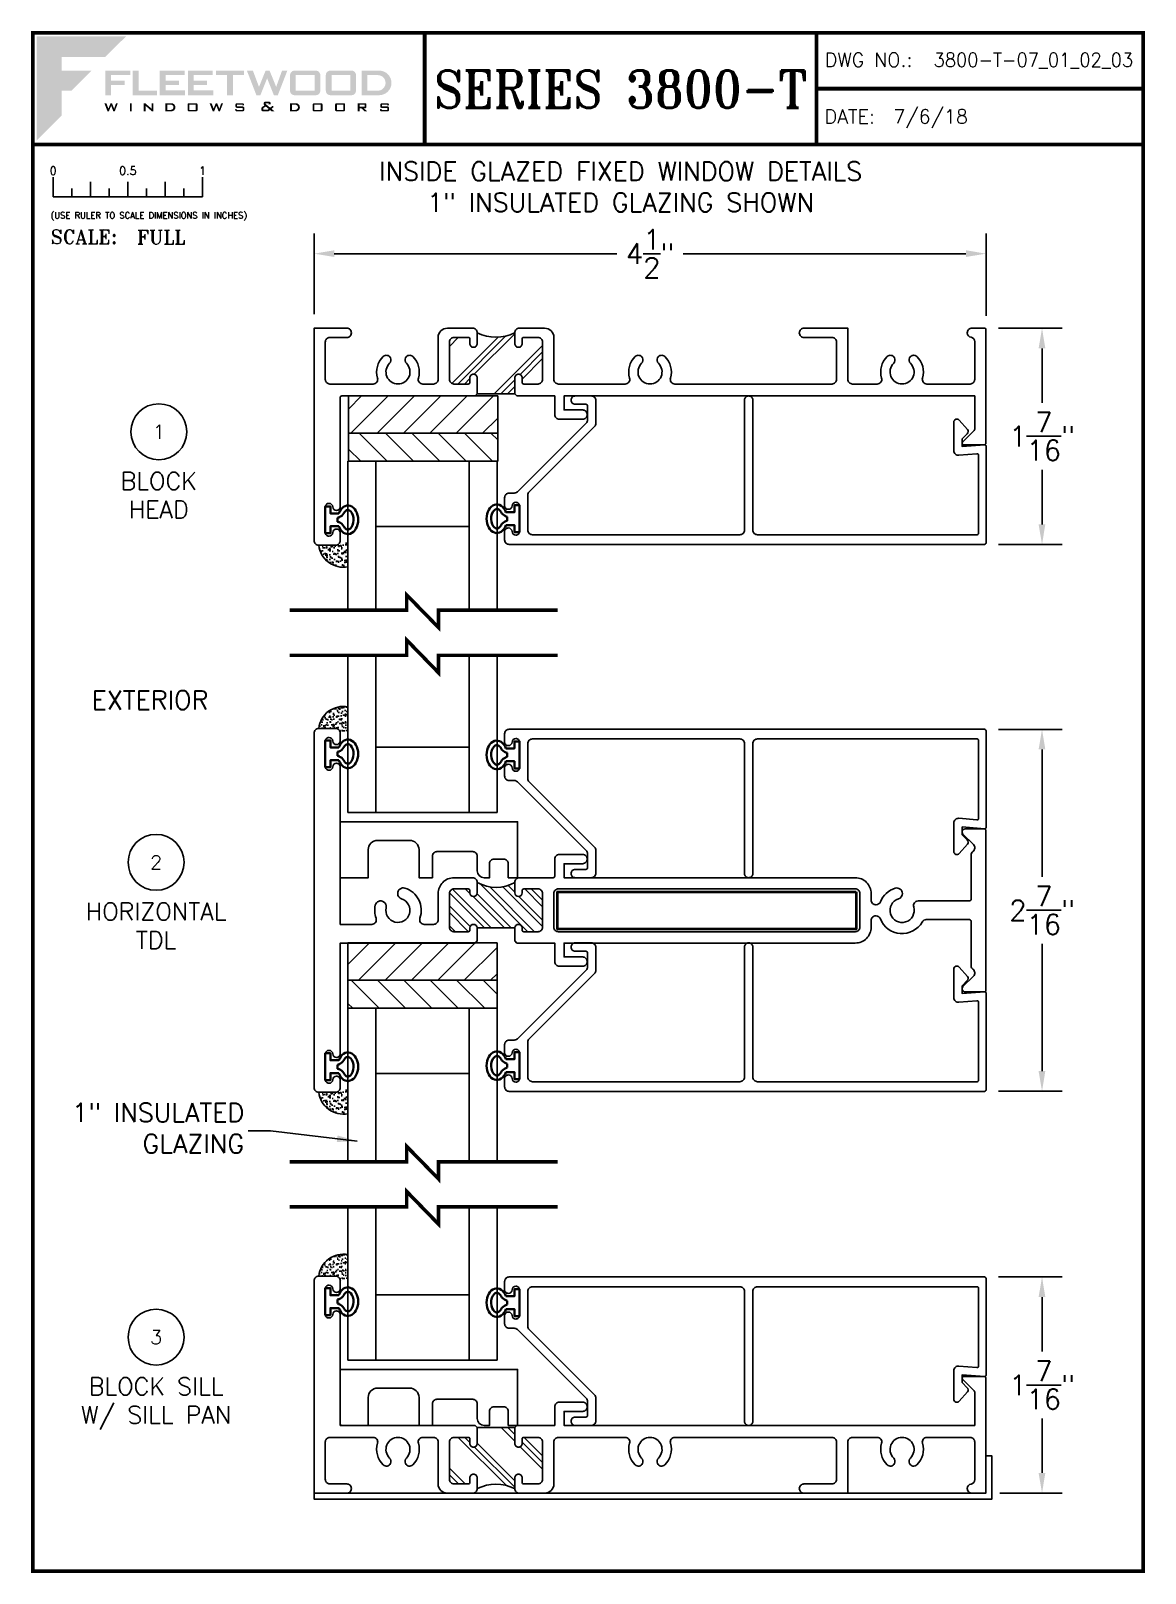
# Paper-space layout 'DETAIL 1 & 2 & 3' of a CAD drawing. Extents: x 0.3 to 7.8, y 0.1 to 10.4.
# The model-space entities are those that its viewports show. They can reach past a viewport. Long polylines and large blocks are cut down to what shows.
import ezdxf
from ezdxf.enums import TextEntityAlignment as Align

# ---------------------------------------------------------------- set-up
doc = ezdxf.new("R2010")
doc.units = 0
doc.header["$MEASUREMENT"] = 0
doc.layers.get('0').update_dxf_attribs({"linetype": 'CONTINUOUS'})
doc.layers.get('Defpoints').update_dxf_attribs({"linetype": 'CONTINUOUS'})
for name, color, linetype in [('Ballons', 7, 'CONTINUOUS'), ('DIM', 7, 'CONTINUOUS'), ('FRAME', 1, 'CONTINUOUS'), ('GLASS', 7, 'CONTINUOUS'), ('MISC.', 7, 'CONTINUOUS'), ('SETTING BLOCKS', 7, 'CONTINUOUS'), ('SETTING_BLOCK', 4, 'CONTINUOUS'), ('TEXT', 7, 'CONTINUOUS')]:
    doc.layers.add(name, color=color, linetype=linetype)
doc.layers.add('PROFILE NUMBER', color=150, linetype='CONTINUOUS', lineweight=35)
doc.layers.add('VP', color=40, linetype='CONTINUOUS', plot=False)
doc.layers.get('VP').off()
doc.styles.add('ROMANS', font='romans')
doc.styles.add('ROMANT', font='romant')
doc.styles.add('SIMPLEX-094', font='simplex.shx', dxfattribs={"height": 0.094})
doc.styles.get("Standard").update_dxf_attribs({"font": 'simplex.shx'})
doc.dimstyles.new('FULL SCALE', dxfattribs={"dimscale": 0.75, "dimtxt": 0.18, "dimasz": 0.18, "dimexe": 0.18, "dimexo": 0.125, "dimgap": 0.09, "dimtad": 0, "dimtih": 1, "dimtoh": 1, "dimdec": 4, "dimzin": 0, "dimdsep": 46, "dimlunit": 4, "dimtxsty": 'Standard', "dimcen": 0.09, "dimadec": 0, "dimazin": 0, "dimtfac": 1, "dimtdec": 4, "dimtofl": 0, "dimtmove": 0, "dimatfit": 3, "dimfxl": 0, "dimtolj": 1, "dimtzin": 0, "dimarcsym": 0})

# ---------------------------------------------------------------- blocks, each defined once
blk = doc.blocks.new('*D38')
at = {"layer": 'Defpoints', "color": 0}
for p in [(6.688, 5.768), (6.688, 3.342), (7.073, 3.342)]:
    blk.add_point(p, dxfattribs=at)
at = {"layer": 'DIM', "color": 0, "lineweight": -2}
for p, q in [((6.782, 5.768), (7.208, 5.768)), ((7.073, 5.633), (7.073, 4.78)), ((7.073, 3.477), (7.073, 4.33)), ((6.782, 3.342), (7.208, 3.342))]:
    blk.add_line(p, q, dxfattribs=at)
at = {"layer": 'DIM', "color": 0}
for points in [[(7.05, 5.633), (7.095, 5.633), (7.073, 5.768)], [(7.05, 3.477), (7.095, 3.477), (7.073, 3.342)]]:
    blk.add_solid(points, dxfattribs=at)
at = {"layer": 'DIM', "color": 0, "insert": (7.073, 4.555), "char_height": 0.135, "attachment_point": 5}
blk.add_mtext('\\A1;2{\\H1.000000x;\\S7/16;}"', dxfattribs=at)
blk = doc.blocks.new('*D39')
at = {"layer": 'Defpoints', "color": 0}
for p in [(6.688, 2.098), (6.698, 0.649), (7.073, 0.649)]:
    blk.add_point(p, dxfattribs=at)
at = {"layer": 'DIM', "color": 0, "lineweight": -2}
for p, q in [((6.782, 2.098), (7.208, 2.098)), ((7.073, 1.963), (7.073, 1.598)), ((7.073, 0.784), (7.073, 1.148)), ((6.791, 0.649), (7.208, 0.649))]:
    blk.add_line(p, q, dxfattribs=at)
at = {"layer": 'DIM', "color": 0}
for points in [[(7.05, 1.963), (7.095, 1.963), (7.073, 2.098)], [(7.05, 0.784), (7.095, 0.784), (7.073, 0.649)]]:
    blk.add_solid(points, dxfattribs=at)
at = {"layer": 'DIM', "color": 0, "insert": (7.073, 1.373), "char_height": 0.135, "attachment_point": 5}
blk.add_mtext('\\A1;1{\\H1x;\\S7/16;}"', dxfattribs=at)
blk = doc.blocks.new('*D40')
at = {"layer": 'Defpoints', "color": 0}
for p in [(6.688, 8.456), (6.688, 7.007), (7.073, 7.007)]:
    blk.add_point(p, dxfattribs=at)
at = {"layer": 'DIM', "color": 0, "lineweight": -2}
for p, q in [((6.781, 8.456), (7.208, 8.456)), ((7.073, 8.321), (7.073, 7.957)), ((7.073, 7.142), (7.073, 7.507)), ((6.782, 7.007), (7.208, 7.007))]:
    blk.add_line(p, q, dxfattribs=at)
at = {"layer": 'DIM', "color": 0}
for points in [[(7.05, 8.321), (7.095, 8.321), (7.073, 8.456)], [(7.05, 7.142), (7.095, 7.142), (7.073, 7.007)]]:
    blk.add_solid(points, dxfattribs=at)
at = {"layer": 'DIM', "color": 0, "insert": (7.073, 7.732), "char_height": 0.135, "attachment_point": 5}
blk.add_mtext('\\A1;1{\\H1.000000x;\\S7/16;}"', dxfattribs=at)
blk = doc.blocks.new('*D41')
at = {"layer": 'Defpoints', "color": 0}
for p in [(6.698, 8.956), (2.198, 8.456), (6.698, 8.446)]:
    blk.add_point(p, dxfattribs=at)
at = {"layer": 'DIM', "color": 0, "lineweight": -2}
for p, q in [((2.198, 8.55), (2.198, 9.091)), ((6.698, 8.54), (6.698, 9.091)), ((2.333, 8.956), (4.226, 8.956)), ((6.563, 8.956), (4.669, 8.956))]:
    blk.add_line(p, q, dxfattribs=at)
at = {"layer": 'DIM', "color": 0}
for points in [[(2.333, 8.979), (2.333, 8.934), (2.198, 8.956)], [(6.563, 8.979), (6.563, 8.934), (6.698, 8.956)]]:
    blk.add_solid(points, dxfattribs=at)
at = {"layer": 'DIM', "color": 0, "insert": (4.448, 8.956), "char_height": 0.135, "attachment_point": 5}
blk.add_mtext('\\A1;4{\\H1.000000x;\\S1/2;}"', dxfattribs=at)
blk = doc.blocks.new('sectball')
blk.add_circle((0, 0), 0.125)
blk.add_attdef('NO', text='', height=0.062).set_placement((0, 0), align=Align.MIDDLE_CENTER)
for tag, p in [('LINE1', (0, -0.2588)), ('LINE2', (0, -0.3864)), ('LINE3', (0, -0.5214))]:
    blk.add_attdef(tag, text='', height=0.078).set_placement(p, align=Align.CENTER)
blk = doc.blocks.new('Fleetwood_Logo_6-10-15')
h = blk.add_hatch(color=154)
h.dxf.hatch_style = 1
h.paths.add_polyline_path([(0.2526, -0.0017), (0.0019, -0.0017), (0.0019, -0.2942), (0.0725, -0.2236), (0.0725, -0.1535), (0.1007, -0.1535), (0.1567, -0.0976), (0.0725, -0.0976), (0.0725, -0.0596), (0.1946, -0.0596)])
h = blk.add_hatch(color=251)
h.dxf.hatch_style = 1
h.paths.add_polyline_path([(0.2487, -0.1256), (0.2112, -0.1256), (0.2112, -0.1102), (0.2647, -0.1102), (0.2647, -0.0976), (0.1946, -0.0976), (0.1946, -0.1667), (0.2112, -0.1667), (0.2112, -0.1377), (0.2487, -0.1377)])
h = blk.add_hatch(color=251)
h.dxf.hatch_style = 1
h.paths.add_polyline_path([(0.2886, -0.0976), (0.272, -0.0976), (0.272, -0.1667), (0.3401, -0.1667), (0.3401, -0.1535), (0.2886, -0.1535)])
h = blk.add_hatch(color=251)
h.dxf.hatch_style = 1
h.paths.add_polyline_path([(0.4175, -0.0976), (0.3474, -0.0976), (0.3474, -0.1667), (0.4185, -0.1667), (0.4185, -0.1534), (0.364, -0.1534), (0.364, -0.1377), (0.4015, -0.1377), (0.4015, -0.1256), (0.364, -0.1256), (0.364, -0.1102), (0.4175, -0.1102)])
h = blk.add_hatch(color=251)
h.dxf.hatch_style = 1
h.paths.add_polyline_path([(0.4965, -0.0976), (0.4264, -0.0976), (0.4264, -0.1667), (0.4975, -0.1667), (0.4975, -0.1534), (0.443, -0.1534), (0.443, -0.1377), (0.4804, -0.1377), (0.4804, -0.1256), (0.443, -0.1256), (0.443, -0.1102), (0.4965, -0.1102)])
h = blk.add_hatch(color=251)
h.dxf.hatch_style = 1
h.paths.add_polyline_path([(0.5842, -0.0976), (0.5054, -0.0976), (0.5054, -0.1102), (0.5365, -0.1102), (0.5365, -0.1667), (0.5531, -0.1667), (0.5531, -0.1102), (0.5842, -0.1102)])
h = blk.add_hatch(color=251)
h.dxf.hatch_style = 1
h.paths.add_polyline_path([(0.6089, -0.0976), (0.5921, -0.0976), (0.6188, -0.1667), (0.63, -0.1667), (0.6489, -0.1192), (0.6679, -0.1667), (0.6789, -0.1667), (0.7056, -0.0976), (0.6908, -0.0976), (0.6742, -0.1433), (0.6558, -0.0976), (0.6446, -0.0976), (0.6261, -0.1433)])
h = blk.add_hatch(color=251)
h.dxf.hatch_style = 1
h.paths.add_polyline_path([(0.7853, -0.0976), (0.726, -0.0976, 0.414214), (0.7133, -0.1102), (0.7133, -0.154, 0.414214), (0.726, -0.1667), (0.7853, -0.1667, 0.414214), (0.798, -0.154), (0.798, -0.1102, 0.414214)])
h.paths.add_polyline_path([(0.7819, -0.1102), (0.7819, -0.154), (0.7294, -0.154), (0.7294, -0.1102)], flags=16)
h = blk.add_hatch(color=251)
h.dxf.hatch_style = 1
h.paths.add_polyline_path([(0.8856, -0.0976), (0.8262, -0.0976, 0.414214), (0.8136, -0.1102), (0.8136, -0.154, 0.414214), (0.8262, -0.1667), (0.8856, -0.1667, 0.414214), (0.8982, -0.154), (0.8982, -0.1102, 0.414214)])
h.paths.add_polyline_path([(0.8822, -0.1102), (0.8822, -0.154), (0.8296, -0.154), (0.8296, -0.1102)], flags=16)
h = blk.add_hatch(color=251)
h.dxf.hatch_style = 1
h.paths.add_polyline_path([(0.9632, -0.0976), (0.914, -0.0976), (0.914, -0.1667), (0.9632, -0.1667, 1)])
h.paths.add_polyline_path([(0.9301, -0.1102), (0.9593, -0.1102, -1), (0.9593, -0.154), (0.9301, -0.154)], flags=16)
h = blk.add_hatch(color=7)
h.dxf.hatch_style = 1
h.paths.add_polyline_path([(0.2301, -0.1891), (0.2251, -0.1891), (0.2196, -0.2043), (0.2134, -0.1891), (0.2097, -0.1891), (0.2035, -0.2043), (0.1978, -0.1891), (0.1922, -0.1891), (0.2011, -0.2121), (0.2048, -0.2121), (0.2112, -0.1963), (0.2175, -0.2121), (0.2212, -0.2121)])
h = blk.add_hatch(color=7)
h.dxf.hatch_style = 1
h.paths.add_polyline_path([(0.2691, -0.1891), (0.2637, -0.1891), (0.2637, -0.2118), (0.2637, -0.2121), (0.2691, -0.2121)])
h = blk.add_hatch(color=7)
h.dxf.hatch_style = 1
h.paths.add_polyline_path([(0.3077, -0.1964), (0.3259, -0.2121), (0.3298, -0.2121), (0.3298, -0.1891), (0.325, -0.1891), (0.325, -0.2047), (0.3067, -0.1891), (0.3029, -0.1891), (0.3029, -0.2121), (0.3077, -0.2121)])
h = blk.add_hatch(color=7)
h.dxf.hatch_style = 1
h.paths.add_polyline_path([(0.3801, -0.1891), (0.3637, -0.1891), (0.3637, -0.2121), (0.3801, -0.2121, 1)])
h.paths.add_polyline_path([(0.3691, -0.2079), (0.3691, -0.1933), (0.3788, -0.1933, -1), (0.3788, -0.2079)], flags=16)
h = blk.add_hatch(color=7)
h.dxf.hatch_style = 1
h.paths.add_polyline_path([(0.4537, -0.2079), (0.4537, -0.1933, 0.414214), (0.4495, -0.1891), (0.4297, -0.1891, 0.414214), (0.4255, -0.1933), (0.4255, -0.2079, 0.414214), (0.4297, -0.2121), (0.4495, -0.2121, 0.414214)])
h.paths.add_polyline_path([(0.4308, -0.2079), (0.4308, -0.1933), (0.4484, -0.1933), (0.4484, -0.2079)], flags=16)
h = blk.add_hatch(color=7)
h.dxf.hatch_style = 1
h.paths.add_polyline_path([(0.5253, -0.1891), (0.5203, -0.1891), (0.5148, -0.2043), (0.5087, -0.1891), (0.5049, -0.1891), (0.4988, -0.2043), (0.493, -0.1891), (0.4874, -0.1891), (0.4963, -0.2121), (0.5001, -0.2121), (0.5064, -0.1963), (0.5127, -0.2121), (0.5164, -0.2121)])
h = blk.add_hatch(color=7)
h.dxf.hatch_style = 1
h.paths.add_polyline_path([(0.5801, -0.1891), (0.5643, -0.1891, 0.414214), (0.56, -0.1933), (0.56, -0.1981, 0.414214), (0.5643, -0.2024), (0.58, -0.2024), (0.58, -0.2078), (0.5637, -0.2078), (0.5637, -0.2052), (0.5591, -0.2062), (0.5591, -0.2078, 0.414214), (0.5634, -0.2121), (0.5805, -0.2121, 0.414214), (0.5848, -0.2078), (0.5848, -0.2024, 0.414214), (0.5805, -0.1982), (0.5648, -0.1982), (0.5648, -0.193), (0.5798, -0.193), (0.5798, -0.1958), (0.5843, -0.1948), (0.5843, -0.1933, 0.414214)])
h = blk.add_hatch(color=7)
h.dxf.hatch_style = 1
h.paths.add_polyline_path([(0.645, -0.1913, -0.222262), (0.6447, -0.1906), (0.6447, -0.1892), (0.6535, -0.1892), (0.6535, -0.193), (0.6587, -0.1918), (0.6587, -0.189, 0.414214), (0.6544, -0.1847), (0.6437, -0.1847, 0.414214), (0.6394, -0.189), (0.6394, -0.1922, 0.222262), (0.6407, -0.1948), (0.6415, -0.1955), (0.6345, -0.1998, 0.260684), (0.6329, -0.2027), (0.6329, -0.2078, 0.414214), (0.6372, -0.2121), (0.6514, -0.2121, 0.17577), (0.6536, -0.2113), (0.657, -0.2085), (0.6614, -0.2121), (0.6699, -0.2121), (0.6613, -0.2049), (0.6676, -0.1997), (0.6637, -0.1964), (0.6574, -0.2017)])
h.paths.add_polyline_path([(0.6532, -0.2052), (0.6509, -0.2072, -0.17577), (0.6502, -0.2074), (0.6382, -0.2074), (0.6382, -0.2033, -0.260684), (0.6387, -0.2025), (0.6451, -0.1985)], flags=16)
h = blk.add_hatch(color=7)
h.dxf.hatch_style = 1
h.paths.add_polyline_path([(0.7294, -0.1891), (0.713, -0.1891), (0.713, -0.2121), (0.7294, -0.2121, 1)])
h.paths.add_polyline_path([(0.7184, -0.2079), (0.7184, -0.1933), (0.7281, -0.1933, -1), (0.7281, -0.2079)], flags=16)
h = blk.add_hatch(color=7)
h.dxf.hatch_style = 1
h.paths.add_polyline_path([(0.8045, -0.2079), (0.8045, -0.1933, 0.414214), (0.8003, -0.1891), (0.7805, -0.1891, 0.414214), (0.7763, -0.1933), (0.7763, -0.2079, 0.414214), (0.7805, -0.2121), (0.8003, -0.2121, 0.414214)])
h.paths.add_polyline_path([(0.7816, -0.2079), (0.7816, -0.1933), (0.7992, -0.1933), (0.7992, -0.2079)], flags=16)
h = blk.add_hatch(color=7)
h.dxf.hatch_style = 1
h.paths.add_polyline_path([(0.8678, -0.2079), (0.8678, -0.1933, 0.414214), (0.8636, -0.1891), (0.8438, -0.1891, 0.414214), (0.8396, -0.1933), (0.8396, -0.2079, 0.414214), (0.8438, -0.2121), (0.8636, -0.2121, 0.414214)])
h.paths.add_polyline_path([(0.8449, -0.2079), (0.8449, -0.1933), (0.8624, -0.1933), (0.8624, -0.2079)], flags=16)
h = blk.add_hatch(color=7)
h.dxf.hatch_style = 1
h.paths.add_polyline_path([(0.9277, -0.1993), (0.9277, -0.1933, 0.414214), (0.9235, -0.1891), (0.9028, -0.1891), (0.9028, -0.2121), (0.9082, -0.2121), (0.9082, -0.2035), (0.9131, -0.2035), (0.9224, -0.2121), (0.9303, -0.2121), (0.9197, -0.2035), (0.9235, -0.2035, 0.414214)])
h.paths.add_polyline_path([(0.9082, -0.1993), (0.9082, -0.1933), (0.9214, -0.1933, -0.414214), (0.9224, -0.1943), (0.9224, -0.1983, -0.414214), (0.9214, -0.1993)], flags=16)
h = blk.add_hatch(color=7)
h.dxf.hatch_style = 1
h.paths.add_polyline_path([(0.9867, -0.1982), (0.971, -0.1982), (0.971, -0.193), (0.9859, -0.193), (0.9859, -0.1958), (0.9905, -0.1948), (0.9905, -0.1933, 0.414214), (0.9863, -0.1891), (0.9705, -0.1891, 0.414214), (0.9662, -0.1933), (0.9662, -0.1981, 0.414214), (0.9705, -0.2024), (0.9862, -0.2024), (0.9862, -0.2078), (0.9699, -0.2078), (0.9699, -0.2052), (0.9653, -0.2062), (0.9653, -0.2078, 0.414214), (0.9696, -0.2121), (0.9867, -0.2121, 0.414214), (0.991, -0.2078), (0.991, -0.2024, 0.414214)])
blk = doc.blocks.new('A-SIZE_P')
at = {"const_width": 0.025}
blk.add_lwpolyline([(0.313, 0.125), (7.751, 0.125), (7.751, 10.437), (0.313, 10.437)], close=True, dxfattribs=at)
for points in [[(2.938, 10.437), (2.938, 9.687)], [(5.563, 10.437), (5.563, 9.687)], [(5.563, 10.062), (7.751, 10.062)], [(0.313, 9.687), (7.751, 9.687)]]:
    blk.add_lwpolyline(points, dxfattribs=at)
at = {"xscale": 2.387023416083395, "yscale": 2.387023416083395, "zscale": 2.387023416083395}
blk.add_blockref('Fleetwood_Logo_6-10-15', (0.334, 10.416), dxfattribs=at)
for s, style, p in [('DWG NO.:', 'SIMPLEX-094', (5.617, 10.209)), ('DATE:', 'SIMPLEX-094', (5.616, 9.829)), ('SCALE:', 'ROMANT', (0.433, 9.022))]:
    blk.add_text(s, height=0.094, dxfattribs=dict(style=style)).set_placement(p)
for tag, p, style in [('DWG_NO', (6.346, 10.209), 'SIMPLEX-094'), ('DATE', (6.077, 9.829), 'SIMPLEX-094'), ('SCALE', (1.011, 9.02), 'ROMANT')]:
    blk.add_attdef(tag, p, '', height=0.094, dxfattribs=dict(style=style))
for tag, height, style, width, p, p2 in [('DWG_NO_F', 0.094, 'SIMPLEX-094', 1.745692, (6.347, 10.209), (7.683, 10.209)), ('PRODUCT', 0.25, 'ROMANT', 1.390728, (3.001, 9.934), (5.5, 9.934))]:
    blk.add_attdef(tag, text='', height=height, dxfattribs=dict(style=style, width=width)).set_placement(p, p2, align=Align.FIT)
blk = doc.blocks.new('Full')
for p, q in [((0.137, -0.219), (0.137, -0.35)), ((0.262, -0.294), (0.262, -0.35)), ((0.387, -0.249), (0.387, -0.35)), ((0.512, -0.294), (0.512, -0.35)), ((0.637, -0.249), (0.637, -0.35)), ((0.762, -0.294), (0.762, -0.35)), ((0.887, -0.249), (0.887, -0.35)), ((1.012, -0.294), (1.012, -0.35)), ((1.137, -0.219), (1.137, -0.35)), ((0.137, -0.35), (1.137, -0.35))]:
    blk.add_line(p, q)
for s, p in [('0', (0.137, -0.219)), ('0.5', (0.637, -0.219)), ('1', (1.137, -0.219))]:
    blk.add_text(s, height=0.055).set_placement(p, align=Align.BOTTOM_CENTER)
at = {"style": 'ROMANS'}
blk.add_text('(USE RULER TO SCALE DIMENSIONS IN INCHES)', height=0.04115, dxfattribs=at).set_placement((0.12, -0.495))
blk = doc.blocks.new('3801 1 INCH GLASS STOP')
blk.add_lwpolyline([(2.741, 0.327, -0.414214), (2.769, 0.299, -0.414214), (2.741, 0.271), (2.669, 0.271, 0.414214), (2.659, 0.261), (2.659, 0.167, 0.198912), (2.668, 0.145), (3.128, -0.315, 0.198912), (3.15, -0.324), (3.183, -0.324, -0.414214), (3.214, -0.355), (3.214, -0.408, -0.414214), (3.189, -0.433, -0.399638), (3.164, -0.41, 0.400364), (3.139, -0.386, 0.414214), (3.114, -0.411), (3.114, -0.581, 0.414214), (3.139, -0.606), (3.139, -0.606, 0.399638), (3.164, -0.582, -0.399638), (3.189, -0.558, -0.414214), (3.214, -0.583), (3.214, -0.637, -0.414214), (3.183, -0.668), (-0.001, -0.668, -0.414214), (-0.011, -0.658), (-0.011, -0.01, -0.440011), (0, 0), (0.149, -0.013), (0.149, 0.04), (0.115, 0.074, -0.395486), (0.114, 0.102), (0.17, 0.165, -0.691708), (0.205, 0.152), (0.205, -0.04, -0.440011), (0.171, -0.071), (0.05, -0.061, 0.440011), (0.039, -0.071), (0.039, -0.593, 0.414214), (0.049, -0.603), (1.52, -0.603, 0.414214), (1.551, -0.572), (1.551, 0.299, -0.414214), (1.579, 0.327, -0.414214), (1.607, 0.299), (1.607, -0.572, 0.414214), (1.638, -0.603), (3.027, -0.603, 0.414214), (3.058, -0.572), (3.058, -0.337, 0.198912), (3.049, -0.315), (2.612, 0.122, -0.198912), (2.603, 0.144), (2.603, 0.296, -0.414214), (2.634, 0.327)], format="xyb", close=True)
blk = doc.blocks.new('3806 MULLION')
h = blk.add_hatch()
h.set_pattern_fill('ANSI32', color=256, scale=0.25, style=0)
h.set_pattern_definition([(45, (-1.96831, -4.979215), (-0.0662913, 0.0662913), []), (45, (-1.92411, -4.979215), (-0.0662913, 0.0662913), [])])
h.paths.add_polyline_path([(-1.369, 0.094, -0.414214), (-1.394, 0.118), (-1.394, 0.134, 0.414214), (-1.404, 0.144), (-1.5, 0.144, 0.414214), (-1.531, 0.113), (-1.531, -0.113, 0.414214), (-1.5, -0.143), (-1.404, -0.143, 0.414214), (-1.394, -0.133), (-1.394, -0.118, -0.414214), (-1.369, -0.094, -0.414214), (-1.344, -0.118), (-1.093, -0.118, -0.414214), (-1.068, -0.094, -0.414214), (-1.043, -0.118), (-1.043, -0.133, 0.414214), (-1.033, -0.143), (-0.937, -0.143, 0.414214), (-0.906, -0.113), (-0.906, 0.113, 0.414214), (-0.937, 0.144), (-1.033, 0.144, 0.414214), (-1.043, 0.134), (-1.043, 0.118, -0.414214), (-1.068, 0.094, -0.414214), (-1.093, 0.118), (-1.093, 0.188, -0.275826), (-1.344, 0.188), (-1.344, 0.118, -0.414214)])
for p, q in [((-1.344, -0.118), (-1.093, -0.118)), ((-1.344, -0.203), (-1.344, -0.133))]:
    blk.add_line(p, q)
for points in [[(-1.093, -0.133), (-1.093, -0.118, -0.414214), (-1.068, -0.094, -0.414214), (-1.043, -0.118), (-1.043, -0.133, 0.414214), (-1.033, -0.143), (-0.937, -0.143, 0.414214), (-0.906, -0.113), (-0.906, 0.113, 0.414214), (-0.937, 0.144), (-1.033, 0.144, 0.414214), (-1.043, 0.134), (-1.043, 0.118, -0.414214), (-1.068, 0.094, -0.414214), (-1.093, 0.118), (-1.093, 0.188, -0.414214), (-1.062, 0.219), (-0.937, 0.219, -0.414214), (-0.831, 0.113), (-0.831, -0.062, 0.414214), (-0.8, -0.094), (-0.738, -0.094, 0.517938), (-0.709, -0.052, -0.42659), (-0.608, 0.149, -0.510157), (-0.56, 0.113), (-0.56, 0.112, -0.323599), (-0.586, 0.077, 2.284894), (-0.483, 0.018, -0.323599), (-0.466, 0.058), (-0.465, 0.058, -0.510157), (-0.41, 0.035, -0.142368), (-0.415, -0.052, 0.517938), (-0.386, -0.094), (-0.175, -0.094), (-0.175, 0.91), (-0.175, 0.961, -0.414214), (-0.15, 0.986, -0.399638), (-0.125, 0.962, 0.399638), (-0.1, 0.939), (-0.1, 0.939, 0.414214), (-0.075, 0.964), (-0.075, 1.134, 0.414214), (-0.1, 1.159), (-0.1, 1.159, 0.399638), (-0.125, 1.135, -0.399638), (-0.15, 1.111), (-0.15, 1.111, -0.414214), (-0.175, 1.136), (-0.175, 1.188, -0.414214), (-0.144, 1.219), (-0.031, 1.219, -0.414214), (0, 1.188), (0, 0), (0, -1.188, -0.414214), (-0.031, -1.219), (-0.144, -1.219, -0.414214), (-0.175, -1.188), (-0.175, -1.136, -0.414214), (-0.15, -1.111), (-0.15, -1.111, -0.399638), (-0.125, -1.135, 0.399638), (-0.1, -1.159), (-0.1, -1.159, 0.414214), (-0.075, -1.133), (-0.075, -0.964, 0.414214), (-0.1, -0.938), (-0.1, -0.938, 0.399638), (-0.125, -0.962, -0.399638), (-0.15, -0.986, -0.414214), (-0.175, -0.961), (-0.175, -0.909), (-0.175, -0.219), (-1.078, -0.219), (-1.093, -0.203)], [(-3.625, -0.143, -0.414214), (-3.656, -0.113), (-3.656, 0.113, -0.414214), (-3.625, 0.144), (-1.637, 0.144, -0.414214), (-1.606, 0.113), (-1.606, -0.113, -0.414214), (-1.637, -0.143)]]:
    blk.add_lwpolyline(points, format="xyb", close=True)
blk.add_lwpolyline([(-1.344, -0.203), (-1.359, -0.219), (-1.612, -0.219), (-1.612, -0.344, -0.414214), (-1.643, -0.374), (-1.799, -0.374, -0.414214), (-1.83, -0.344, -0.414214), (-1.799, -0.312), (-1.674, -0.312), (-1.674, -0.219), (-3.625, -0.219, -0.414214), (-3.731, -0.113), (-3.731, -0.068, 0.414214), (-3.762, -0.037), (-3.764, -0.037, 0.308174), (-3.793, -0.057, -0.627979), (-4.073, -0.078, 0.267949), (-4.1, -0.062), (-4.39, -0.062, 0.414214), (-4.4, -0.072), (-4.4, -0.37, -0.237131), (-4.413, -0.395, 0.457629), (-4.416, -0.441), (-4.346, -0.511, -0.668179), (-4.36, -0.546), (-4.49, -0.546, -0.414214), (-4.5, -0.535), (-4.5, 0), (-4.5, 0.536, -0.414214), (-4.49, 0.546), (-4.36, 0.546, -0.668179), (-4.346, 0.511), (-4.416, 0.441, 0.457629), (-4.413, 0.395, -0.237131), (-4.4, 0.37), (-4.4, 0.073, 0.414214), (-4.39, 0.063), (-4.045, 0.063, -0.500407), (-4.016, 0.023, 2.386509), (-3.914, 0.077, -0.326072), (-3.94, 0.113, -0.502305), (-3.892, 0.149, -0.227368), (-3.793, 0.057, 0.308174), (-3.764, 0.038), (-3.762, 0.038, 0.414214), (-3.731, 0.069), (-3.731, 0.113, -0.414214), (-3.625, 0.219), (-1.674, 0.219), (-1.674, 0.313), (-1.799, 0.313, -0.414214), (-1.83, 0.344, -0.414214), (-1.799, 0.375), (-1.643, 0.375, -0.414214), (-1.612, 0.344), (-1.612, 0.228, 0.414214), (-1.602, 0.219), (-1.375, 0.219, -0.414214), (-1.344, 0.188), (-1.344, 0.118, -0.414214), (-1.369, 0.094, -0.414214), (-1.394, 0.118), (-1.394, 0.134, 0.414214), (-1.404, 0.144), (-1.5, 0.144, 0.414214), (-1.531, 0.113), (-1.531, -0.113, 0.414214), (-1.5, -0.143), (-1.404, -0.143, 0.414214), (-1.394, -0.133), (-1.394, -0.118, -0.414214), (-1.369, -0.094, -0.414214), (-1.344, -0.118), (-1.344, -0.133)], format="xyb")
blk.add_arc((-1.219, 0.398), 0.245, 239.1595, 300.8405)
blk = doc.blocks.new('A$C3BF656AD')
at = {"layer": 'SETTING BLOCKS'}
h = blk.add_hatch(dxfattribs=at)
h.set_pattern_fill('ANSI31', color=256, scale=0.25, angle=90, style=0)
h.set_pattern_definition([(135, (0.820812, -8.054306), (-0.02209709, -0.02209709), [])])
h.paths.add_polyline_path([(0, 0.0625), (0.25, 0.0625), (0.25, 0.1095), (0, 0.1095)])
h = blk.add_hatch(dxfattribs=at)
h.set_pattern_fill('ANSI31', color=256, scale=0.25, style=0)
h.set_pattern_definition([(45, (-2.098375, -8.085556), (-0.02209709, 0.02209709), [])])
h.paths.add_polyline_path([(0, 0), (0.25, 0), (0.25, 0.0625), (0, 0.0625)])
for points in [[(0, 0.0625), (0, 0.1095), (0.25, 0.1095), (0.25, 0.0625)], [(0, 0), (0, 0.0625), (0.25, 0.0625), (0.25, 0)]]:
    blk.add_lwpolyline(points, close=True, dxfattribs=at)
blk = doc.blocks.new('*U100')
at = {"layer": 'PROFILE NUMBER', "color": 5}
for p, q in [((-0.016, 0.092), (-0.013, 0.083)), ((-0.013, 0.083), (0.013, 0.083)), ((0.013, 0.083), (0.016, 0.092))]:
    blk.add_line(p, q, dxfattribs=at)
blk.add_lwpolyline([(-0.043, 0.091), (-0.043, 0.034), (-0.09, 0.034), (-0.09, 0), (0.09, 0), (0.09, 0.034), (0.043, 0.034), (0.043, 0.091)], dxfattribs=at)
for centre, start, end in [((-0.073, 0.071), 19.8289, 61.175), ((0.073, 0.071), 118.7633, 160.1945)]:
    blk.add_arc(centre, 0.06, start, end, dxfattribs=at)
blk.add_ellipse((0, 0.152), major_axis=(-0.0958, 0), ratio=0.712114, start_param=2.033109, end_param=7.391692, dxfattribs=at)
blk.add_open_spline([(0.044, 0.124), (0.053, 0.129), (0.059, 0.135), (0.069, 0.15), (0.068, 0.157), (0.049, 0.179), (0.027, 0.189), (-0.021, 0.191), (-0.045, 0.181), (-0.067, 0.16), (-0.068, 0.152), (-0.061, 0.137), (-0.054, 0.129), (-0.044, 0.124)], degree=3, knots=[2.2211, 2.2211, 2.2211, 2.2211, 2.727733, 2.727733, 3.7005, 3.7005, 4.673268, 4.673268, 5.646035, 5.646035, 6.618803, 6.618803, 7.203997, 7.203997, 7.203997, 7.203997], dxfattribs=at)
blk = doc.blocks.new('3809 BLOCK FRAME')
h = blk.add_hatch()
h.set_pattern_fill('PLAST', color=256, angle=45, style=0)
h.set_pattern_definition([(45, (-4.25098, -6.643), (-0.176777, 0.176777), []), (45, (-4.27308, -6.6209), (-0.176777, 0.176777), []), (45, (-4.29517, -6.5988), (-0.176777, 0.176777), [])])
edge = h.paths.add_edge_path()
edge.add_arc((-0.937, 0.093), 0.031, 270, 360, ccw=False)
edge.add_line((-0.937, 0.062), (-1.033, 0.062))
edge.add_arc((-1.033, 0.072), 0.01, 180, 270, ccw=False)
edge.add_line((-1.043, 0.072), (-1.043, 0.103))
edge.add_arc((-1.068, 0.103), 0.025, 360, 450)
edge.add_arc((-1.068, 0.103), 0.025, 90, 180)
edge.add_line((-1.093, 0.103), (-1.093, 0.031))
edge.add_arc((-1.218, -0.221), 0.281, 63.5092, 116.4908)
edge.add_line((-1.344, 0.031), (-1.344, 0.103))
edge.add_arc((-1.369, 0.103), 0.025, 0, 90)
edge.add_arc((-1.369, 0.103), 0.025, 90, 180)
edge.add_line((-1.394, 0.103), (-1.394, 0.072))
edge.add_arc((-1.404, 0.072), 0.01, 270, 360, ccw=False)
edge.add_line((-1.404, 0.062), (-1.5, 0.062))
edge.add_arc((-1.5, 0.093), 0.031, 180, 270, ccw=False)
edge.add_line((-1.531, 0.093), (-1.531, 0.343))
edge.add_arc((-1.5, 0.343), 0.031, 90, 180, ccw=False)
edge.add_line((-1.5, 0.374), (-1.404, 0.374))
edge.add_arc((-1.404, 0.364), 0.01, 0, 90, ccw=False)
edge.add_line((-1.394, 0.364), (-1.394, 0.333))
edge.add_arc((-1.369, 0.333), 0.025, 180, 270)
edge.add_arc((-1.369, 0.333), 0.025, 270, 360)
edge.add_line((-1.344, 0.333), (-1.344, 0.439))
edge.add_line((-1.344, 0.439), (-1.093, 0.439))
edge.add_line((-1.093, 0.439), (-1.093, 0.333))
edge.add_arc((-1.068, 0.333), 0.025, 180, 270)
edge.add_arc((-1.068, 0.333), 0.025, 270, 360)
edge.add_line((-1.043, 0.333), (-1.043, 0.364))
edge.add_arc((-1.033, 0.364), 0.01, 90, 180, ccw=False)
edge.add_line((-1.033, 0.374), (-0.937, 0.374))
edge.add_arc((-0.937, 0.343), 0.031, 0, 90, ccw=False)
edge.add_line((-0.906, 0.343), (-0.906, 0.093))
blk.add_line((-1.093, 0.439), (-1.344, 0.439))
for points in [[(-1.093, 0.439), (-1.093, 0.333, 0.414214), (-1.068, 0.308, 0.414214), (-1.043, 0.333), (-1.043, 0.364, -0.414214), (-1.033, 0.374), (-0.937, 0.374, -0.414214), (-0.906, 0.343), (-0.906, 0.093, -0.414214), (-0.937, 0.062), (-1.033, 0.062, -0.414214), (-1.043, 0.072), (-1.043, 0.103, 0.414214), (-1.068, 0.128), (-1.068, 0.128, 0.414214), (-1.093, 0.103), (-1.093, 0.031, 0.414214), (-1.062, 0), (-0.893, 0, 0.414214), (-0.831, 0.062), (-0.831, 0.343, -0.414214), (-0.8, 0.374), (-0.729, 0.374, -0.5024), (-0.699, 0.334, 0.280293), (-0.661, 0.19, 0.498955), (-0.613, 0.198), (-0.613, 0.198, 0.334263), (-0.618, 0.235, -2.470836), (-0.506, 0.235, 0.334263), (-0.511, 0.198, 0.498955), (-0.463, 0.19, 0.280293), (-0.425, 0.334, -0.5024), (-0.395, 0.374), (-0.106, 0.374, -0.414214), (-0.075, 0.343), (-0.075, 0.093, -0.414214), (-0.106, 0.062), (-0.219, 0.062, 0.414214), (-0.25, 0.031, 0.414214), (-0.219, 0), (0, 0), (0, 1.423, 0.414214), (-0.031, 1.454), (-0.144, 1.454, 0.414214), (-0.175, 1.423), (-0.175, 1.371, 0.414214), (-0.15, 1.346), (-0.15, 1.346, 0.399638), (-0.125, 1.37, -0.399638), (-0.1, 1.394), (-0.1, 1.394, -0.414214), (-0.075, 1.369), (-0.075, 1.199, -0.414214), (-0.1, 1.174), (-0.1, 1.174, -0.399638), (-0.125, 1.198, 0.399638), (-0.15, 1.221, 0.414214), (-0.175, 1.196), (-0.175, 0.464, -0.414214), (-0.185, 0.454), (-1.078, 0.454), (-1.093, 0.439)], [(-1.344, 0.439), (-1.344, 0.439), (-1.359, 0.454), (-1.612, 0.454), (-1.612, 0.579, 0.414214), (-1.643, 0.61), (-1.799, 0.61, 0.414214), (-1.83, 0.579, 0.414214), (-1.799, 0.548), (-1.674, 0.548), (-1.674, 0.454), (-4.425, 0.454), (-4.425, 0.678, -0.198912), (-4.422, 0.685), (-4.343, 0.764, 0.668179), (-4.35, 0.781), (-4.49, 0.781, 0.414214), (-4.5, 0.771), (-4.5, 0.01, 0.414214), (-4.49, 0), (-4.406, 0, 0.414214), (-4.375, 0.031, 0.358249), (-4.4, 0.061, -0.358249), (-4.425, 0.092), (-4.425, 0.343, -0.414214), (-4.394, 0.374), (-4.105, 0.374, -0.5024), (-4.075, 0.334, 0.280293), (-4.037, 0.19, 0.498955), (-3.989, 0.198, 0.334263), (-3.994, 0.235, -2.470836), (-3.882, 0.235, 0.334263), (-3.887, 0.198, 0.498955), (-3.839, 0.19, 0.280293), (-3.801, 0.334, -0.5024), (-3.771, 0.374), (-3.606, 0.374, -0.414214), (-3.575, 0.343), (-3.575, 0), (-3.281, 0, 0.414214), (-3.25, 0.031, 0.414214), (-3.281, 0.062), (-3.469, 0.062, -0.414214), (-3.5, 0.093), (-3.5, 0.343, -0.414214), (-3.469, 0.374), (-2.417, 0.374, -0.5024), (-2.387, 0.334, 0.280293), (-2.349, 0.19, 0.498955), (-2.301, 0.198, 0.334263), (-2.306, 0.235, -2.470836), (-2.194, 0.235, 0.334263), (-2.199, 0.198, 0.498955), (-2.151, 0.19, 0.280293), (-2.113, 0.334, -0.5024), (-2.083, 0.374), (-1.637, 0.374, -0.414214), (-1.606, 0.343), (-1.606, 0.062, 0.414214), (-1.544, 0), (-1.375, 0, 0.414214), (-1.344, 0.031), (-1.344, 0.103, 0.414214), (-1.369, 0.128, 0.414214), (-1.394, 0.103), (-1.394, 0.072, -0.414214), (-1.404, 0.062), (-1.5, 0.062, -0.414214), (-1.531, 0.093), (-1.531, 0.343, -0.414214), (-1.5, 0.374), (-1.404, 0.374, -0.414214), (-1.394, 0.364), (-1.394, 0.333, 0.414214), (-1.369, 0.308, 0.414214), (-1.344, 0.333), (-1.344, 0.439)]]:
    blk.add_lwpolyline(points, format="xyb")
blk.add_arc((-1.218, -0.221), 0.281, 63.5092, 116.4908)

msp = doc.modelspace()

# ---------------------------------------------------------------- hatches: boundary and pattern name
at = {"layer": 'TEXT'}
h = msp.add_hatch(dxfattribs=at)
h.set_pattern_fill('AR-SAND', color=256, scale=0.02, style=0)
h.set_pattern_definition([(37.5, (-10.839423, 5.21217), (-0.00125987, 0.038536475), [0, -0.0304, 0, -0.034, 0, -0.0325]), (7.5, (-10.839423, 5.21217), (0.03539553, 0.05644292), [0, -0.0164, 0, -0.0274, 0, -0.0105]), (327.5, (-10.864023, 5.21217), (0.06228284, 0.00011318), [0, -0.01, 0, -0.036, 0, -0.047]), (317.5, (-10.864023, 5.21217), (0.06012253, 0.01755351), [0, -0.005, 0, -0.0236, 0, -0.027])])
h.paths.add_polyline_path([(-3.83, 19.414, -0.414214), (-3.84, 19.404), (-3.867, 19.404, -0.414214), (-3.877, 19.414), (-3.881, 19.419, -0.414214), (-3.912, 19.388), (-4.025, 19.388, 0.433026), (-3.83, 19.243)])
h = msp.add_hatch(dxfattribs=at)
h.set_pattern_fill('AR-SAND', color=256, scale=0.02, style=0)
h.set_pattern_definition([(37.5, (-10.839423, 10.461825), (-0.00125987, 0.03853648), [0, -0.0304, 0, -0.034, 0, -0.0325]), (7.5, (-10.839423, 10.461825), (0.03539553, 0.05644292), [0, -0.0164, 0, -0.0274, 0, -0.0105]), (327.5, (-10.864023, 10.461825), (0.06228284, 0.00011318), [0, -0.01, 0, -0.036, 0, -0.047]), (317.5, (-10.864023, 10.461825), (0.06012253, 0.0175535), [0, -0.005, 0, -0.0236, 0, -0.027])])
h.paths.add_polyline_path([(-3.83, 16.72, 0.433026), (-4.025, 16.575), (-3.912, 16.575, -0.414214), (-3.881, 16.544), (-3.877, 16.548, -0.414214), (-3.867, 16.558), (-3.84, 16.558, -0.414214), (-3.83, 16.548)])
h = msp.add_hatch(dxfattribs=at)
h.set_pattern_fill('AR-SAND', color=256, scale=0.02, style=0)
h.set_pattern_definition([(37.5, (-10.839423, -0.037485), (-0.00125987, 0.038536475), [0, -0.0304, 0, -0.034, 0, -0.0325]), (7.5, (-10.839423, -0.037485), (0.03539553, 0.05644292), [0, -0.0164, 0, -0.0274, 0, -0.0105]), (327.5, (-10.864023, -0.037485), (0.06228284, 0.00011318), [0, -0.01, 0, -0.036, 0, -0.047]), (317.5, (-10.864023, -0.037485), (0.06012253, 0.01755351), [0, -0.005, 0, -0.0236, 0, -0.027])])
h.paths.add_polyline_path([(-3.83, 14.165, -0.414214), (-3.84, 14.155), (-3.867, 14.155, -0.414214), (-3.877, 14.165), (-3.881, 14.169, -0.414214), (-3.912, 14.138), (-4.025, 14.138, 0.433026), (-3.83, 13.993)])
h = msp.add_hatch(dxfattribs=at)
h.set_pattern_fill('AR-SAND', color=256, scale=0.02, style=0)
h.set_pattern_definition([(37.5, (-10.839423, 5.21217), (-0.00125987, 0.03853648), [0, -0.0304, 0, -0.034, 0, -0.0325]), (7.5, (-10.839423, 5.21217), (0.03539553, 0.05644292), [0, -0.0164, 0, -0.0274, 0, -0.0105]), (327.5, (-10.864023, 5.21217), (0.06228284, 0.00011318), [0, -0.01, 0, -0.036, 0, -0.047]), (317.5, (-10.864023, 5.21217), (0.06012253, 0.0175535), [0, -0.005, 0, -0.0236, 0, -0.027])])
h.paths.add_polyline_path([(-4.025, 11.325), (-3.912, 11.325, -0.414214), (-3.881, 11.294), (-3.877, 11.298, -0.414214), (-3.867, 11.308), (-3.84, 11.308, -0.414214), (-3.83, 11.298), (-3.83, 11.47, 0.433026)])

# ---------------------------------------------------------------- linework, layer by layer
at = {"layer": 'DIM', "color": 5, "lineweight": 40}
msp.add_lwpolyline([(-0.426, 15.481), (-0.426, 15.231), (-2.426, 15.231), (-2.426, 15.481)], close=True, dxfattribs=at)
at = {"layer": 'GLASS'}
for p, q in [((-3.83, 19.95), (-3.83, 18.165)), ((-3.83, 19.95), (-2.83, 19.95)), ((-3.642, 19.95), (-3.642, 18.165)), ((-3.017, 19.95), (-3.017, 18.165)), ((-2.83, 19.95), (-2.83, 18.165)), ((-3.017, 19.513), (-3.642, 19.513)), ((-3.83, 16.013), (-3.83, 17.863)), ((-3.642, 16.013), (-3.642, 17.863)), ((-3.017, 16.013), (-3.017, 17.863)), ((-2.83, 16.013), (-2.83, 17.863)), ((-3.017, 16.45), (-3.642, 16.45)), ((-2.83, 16.013), (-3.83, 16.013)), ((-3.83, 14.7), (-3.83, 12.916)), ((-2.83, 14.7), (-3.83, 14.7)), ((-3.642, 14.7), (-3.642, 12.916)), ((-3.017, 14.7), (-3.017, 12.916)), ((-2.83, 14.7), (-2.83, 12.916)), ((-3.017, 14.263), (-3.642, 14.263)), ((-3.83, 10.763), (-3.83, 12.613)), ((-3.642, 10.763), (-3.642, 12.613)), ((-3.017, 10.763), (-3.017, 12.613)), ((-2.83, 10.763), (-2.83, 12.613)), ((-3.017, 11.2), (-3.642, 11.2))]:
    msp.add_line(p, q, dxfattribs=at)
at = {"layer": 'GLASS', "const_width": 0.024}
for points in [[(-2.425, 18.165), (-3.223, 18.165), (-3.223, 18.05), (-3.436, 18.268), (-3.436, 18.165), (-4.219, 18.165)], [(-2.425, 17.863), (-3.223, 17.863), (-3.223, 17.747), (-3.436, 17.966), (-3.436, 17.863), (-4.219, 17.863)]]:
    msp.add_lwpolyline(points, dxfattribs=at)
at = {"layer": 'MISC.'}
msp.add_lwpolyline([(-4.056, 9.871), (-4.056, 9.831), (0.484, 9.831), (0.484, 10.121), (0.444, 10.121), (0.444, 9.871)], close=True, dxfattribs=at)
at = {"layer": 'SETTING_BLOCK', "color": 7}
for points in [[(-2.963, 15.622), (-2.963, 15.72, 0.414214), (-2.993, 15.75), (-3.233, 15.75, 0.414214), (-3.263, 15.72), (-3.263, 15.575), (-3.353, 15.575), (-3.353, 15.763, 0.414214), (-3.415, 15.825), (-3.631, 15.825, 0.414214), (-3.693, 15.763), (-3.693, 15.575), (-3.881, 15.575), (-3.881, 15.95), (-2.693, 15.95), (-2.693, 15.575), (-2.756, 15.575), (-2.756, 15.67, 0.414214), (-2.786, 15.7), (-2.851, 15.7, 0.414214), (-2.881, 15.67), (-2.881, 15.575), (-2.916, 15.575, -0.414214)], [(-2.963, 10.372), (-2.963, 10.47, 0.414214), (-2.993, 10.5), (-3.233, 10.5, 0.414214), (-3.263, 10.47), (-3.263, 10.325), (-3.353, 10.325), (-3.353, 10.513, 0.414214), (-3.415, 10.575), (-3.631, 10.575, 0.414214), (-3.693, 10.513), (-3.693, 10.325), (-3.881, 10.325), (-3.881, 10.7), (-2.693, 10.7), (-2.693, 10.325), (-2.756, 10.325), (-2.756, 10.42, 0.414214), (-2.786, 10.45), (-2.851, 10.45, 0.414214), (-2.881, 10.42), (-2.881, 10.325), (-2.916, 10.325, -0.414214)]]:
    msp.add_lwpolyline(points, format="xyb", close=True, dxfattribs=at)
at = {"layer": 'TEXT'}
for p, q in [((-3.881, 11.294), (-3.877, 11.298)), ((-2.83, 10.763), (-3.83, 10.763))]:
    msp.add_line(p, q, dxfattribs=at)
for centre, start, end in [((-3.859, 19.407), 186.6133, 280.2687), ((-3.859, 16.556), 79.7313, 173.3867), ((-3.859, 14.157), 186.6133, 280.2687), ((-3.859, 11.306), 79.7313, 173.3867)]:
    msp.add_arc(centre, 0.167, start, end, dxfattribs=at)

# ---------------------------------------------------------------- block references
at = {"layer": 'FRAME', "rotation": 180}
for name, p in [('3809 BLOCK FRAME', (-4.056, 20.842)), ('3801 1 INCH GLASS STOP', (0.434, 15.902)), ('3801 1 INCH GLASS STOP', (0.434, 10.652))]:
    msp.add_blockref(name, p, dxfattribs=at)
at = {"layer": 'FRAME', "xscale": -1}
for name, p in [('3801 1 INCH GLASS STOP', (0.434, 20.061)), ('3806 MULLION', (-4.056, 15.356)), ('3801 1 INCH GLASS STOP', (0.434, 14.811)), ('3809 BLOCK FRAME', (-4.056, 9.871))]:
    msp.add_blockref(name, p, dxfattribs=at)
at = {"layer": 'TEXT', "xscale": 4, "yscale": 4, "zscale": 4, "rotation": 180}
for p in [(-2.826, 20.388), (-2.83, 15.138)]:
    msp.add_blockref('A$C3BF656AD', p, dxfattribs=at)
at = {"layer": 'TEXT', "rotation": 270}
for p in [(-3.981, 19.558), (-3.981, 16.405), (-3.981, 14.308), (-3.981, 11.155)]:
    msp.add_blockref('*U100', p, dxfattribs=at)
at = {"layer": 'TEXT', "xscale": -1, "rotation": 90}
for p in [(-2.68, 19.565), (-2.68, 16.398), (-2.68, 14.315), (-2.68, 11.148)]:
    msp.add_blockref('*U100', p, dxfattribs=at)

psp = doc.layouts.new('DETAIL 1 & 2 & 3')

# ---------------------------------------------------------------- block references
at = {"layer": 'Ballons'}
ref = psp.add_blockref('A-SIZE_P', (0, 0), dxfattribs=at)
ref.add_attrib('DWG_NO_F', '3800-T-07_01_02_03', dxfattribs={"layer": '0', "height": 0.094, "style": 'SIMPLEX-094', "width": 0.802455}).set_placement((6.34683, 10.20867), (7.68304, 10.20867), align=Align.FIT)
ref.add_attrib('DATE', '7/6/18', (6.07741, 9.82884), dxfattribs={"layer": '0', "height": 0.094, "style": 'SIMPLEX-094'})
ref.add_attrib('SCALE', 'FULL', (1.01101, 9.02035), dxfattribs={"layer": '0', "height": 0.094, "style": 'ROMANT'})
ref.add_attrib('PRODUCT', 'SERIES 3800-T', dxfattribs={"layer": '0', "height": 0.25, "style": 'ROMANT', "width": 0.807692}).set_placement((3.0005, 9.93352), (5.5005, 9.93352), align=Align.FIT)
psp.add_blockref('Full', (0.313, 9.687), dxfattribs=at)
at = {"layer": 'TEXT', "xscale": 1.5, "yscale": 1.5, "zscale": 1.5}
for p, values in [((1.15739, 7.76245), {'NO': '1', 'LINE1': 'BLOCK', 'LINE2': 'HEAD'}), ((1.13928, 4.87669), {'NO': '2', 'LINE1': 'HORIZONTAL', 'LINE2': 'TDL'}), ((1.13928, 1.69453), {'NO': '3', 'LINE1': 'BLOCK SILL', 'LINE2': 'W/ SILL PAN'})]:
    psp.add_blockref('sectball', p, dxfattribs=at).add_auto_attribs(values)

# ---------------------------------------------------------------- texts
at = {"layer": 'TEXT'}
psp.add_text('EXTERIOR', height=0.125, dxfattribs=at).set_placement((0.70709, 5.90206))
at = {"layer": 'TEXT', "char_height": 0.125}
for s, insert, width, attachment_point in [('INSIDE GLAZED FIXED WINDOW DETAILS\\P1" INSULATED GLAZING SHOWN', (4.2505, 9.40415), 3.7650943, 5), ('1" INSULATED\\PGLAZING', (1.72912, 3.26194), 1.2905035, 3)]:
    psp.add_mtext(s, dxfattribs=dict(at, insert=insert, width=width, attachment_point=attachment_point))

# ---------------------------------------------------------------- dimensions: what is measured, and where the dimension line sits
at = {"layer": 'DIM'}
dim = psp.add_linear_dim(base=(6.69751, 8.95609), p1=(2.19751, 8.45609), p2=(6.69751, 8.44609), dimstyle='FULL SCALE', dxfattribs=at)
dim.commit()
dim.dimension.update_dxf_attribs({"geometry": '*D41', "text_midpoint": (4.44751, 8.95609)})
for base, p1, p2, picture, middle in [((7.07251, 7.00713), (6.68751, 8.45609), (6.68838, 7.00713), '*D40', (7.07251, 7.73161)), ((7.07251, 3.34152), (6.68838, 5.76845), (6.68838, 3.34152), '*D38', (7.07251, 4.55499)), ((7.07251, 0.64886), (6.68838, 2.09782), (6.69751, 0.64886), '*D39', (7.07251, 1.37334))]:
    dim = psp.add_linear_dim(base=base, p1=p1, p2=p2, angle=90, dimstyle='FULL SCALE', dxfattribs=at)
    dim.commit()
    dim.dimension.update_dxf_attribs({"geometry": picture, "text_midpoint": middle})

# ---------------------------------------------------------------- leaders
at = {"layer": 'TEXT'}
psp.add_leader([(2.48617, 3.00844), (1.90609, 3.07679), (1.75594, 3.07679)], dimstyle='FULL SCALE', dxfattribs=at)

# ---------------------------------------------------------------- viewports
at = {"layer": 'VP'}
psp.add_viewport(center=(4.44584, 7.73859), size=(4.9744, 1.9986946), view_center_point=(-1.8075, 20.12404), view_height=1.9986946, dxfattribs=at)
for center, size, view_center_point, view_height, status in [((4.44584, 6.40175), (4.9744, 0.6749883), (-1.8075, 18.00078), 0.6749883, 3), ((4.44584, 4.55376), (4.9744, 3.0209858), (-1.8075, 15.35517), 3.0209858, 4), ((4.44584, 2.70578), (4.9744, 0.6749883), (-1.8075, 18.00078), 0.6749883, 6), ((4.44584, 1.44728), (4.9744, 1.8419958), (-1.8075, 10.66966), 1.8419958, 5)]:
    psp.add_viewport(center=center, size=size, view_center_point=view_center_point, view_height=view_height, status=status, dxfattribs=at)

doc.saveas('drawing.dxf')
